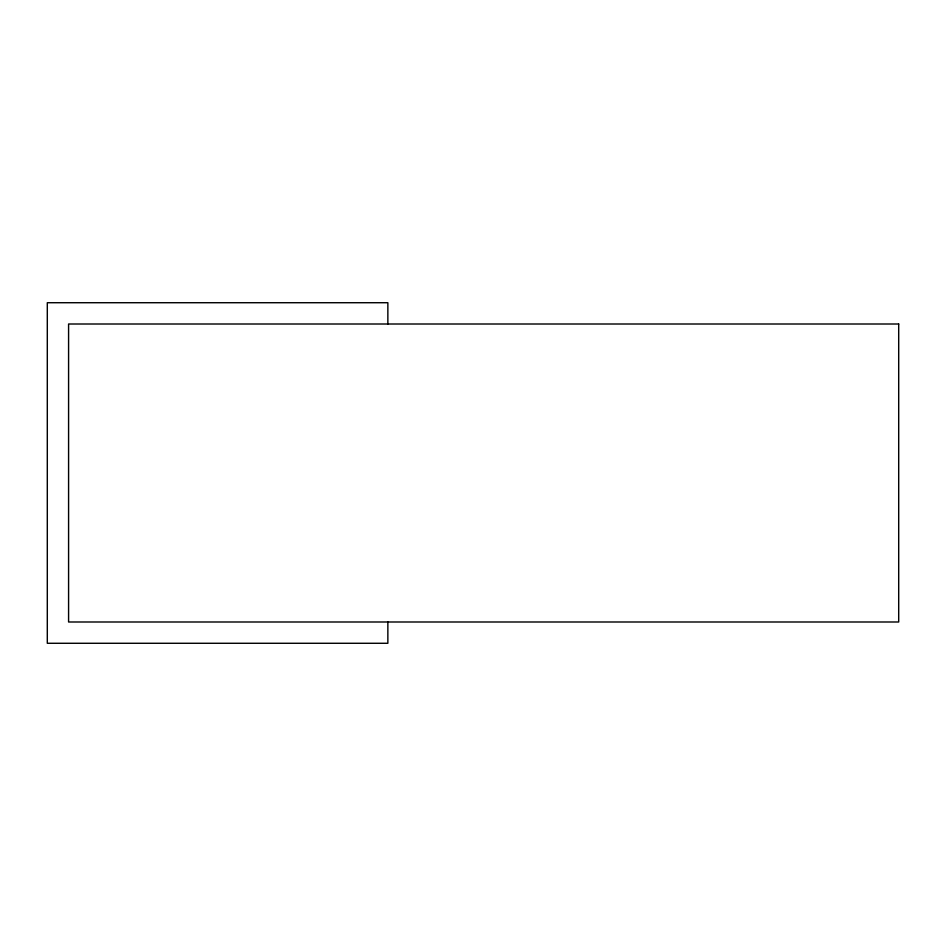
<?xml version="1.0" encoding="UTF-8"?>
<svg xmlns="http://www.w3.org/2000/svg" width="946" height="946" viewBox="0 0 946 946"><rect width="100%" height="100%" fill="white"/><g stroke="black" fill="none" stroke-linecap="round" stroke-linejoin="round"><path stroke-width="1.42" d="M387.86 324.005L387.86 302.72L47.3 302.72L47.3 643.28L387.86 643.28L387.86 621.995M898.7 324.005L68.585 324.005L68.585 621.995L898.7 621.995L898.7 324.005"/></g></svg>
